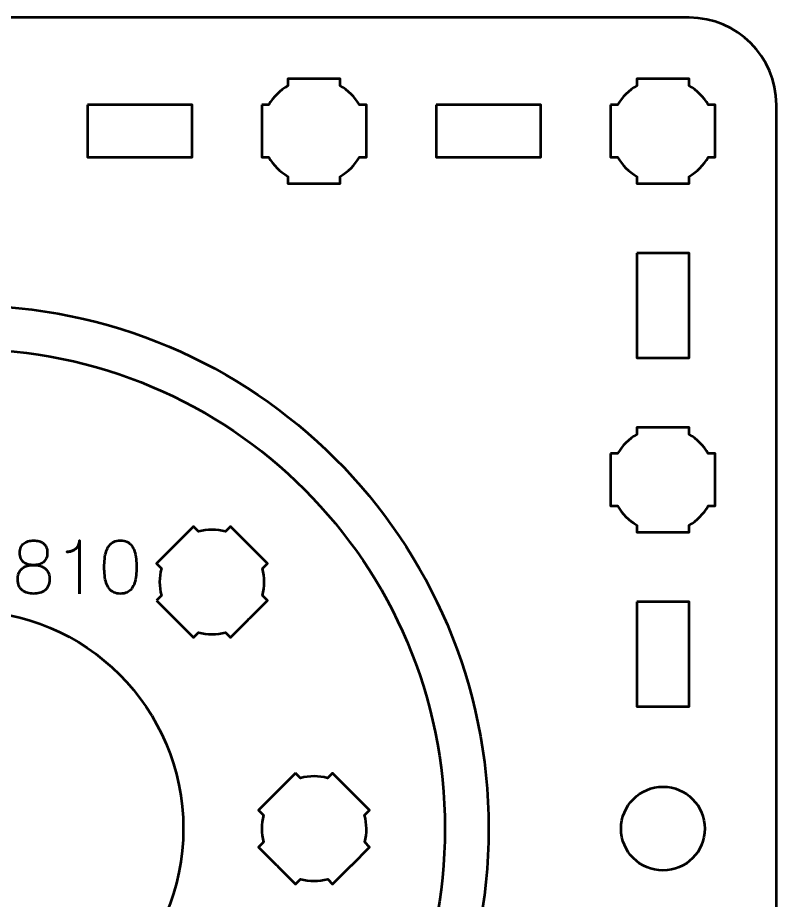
# Model space of a CAD drawing. Header units: centimetres. Extents: x -30.2 to 9.2, y -19.5 to -10.2.
# Drawn here: x -25.2 to -20.85, y -15.26 to -10.2 of the extents above; entities that cross this region are included whole.
import ezdxf

# ---------------------------------------------------------------- set-up
doc = ezdxf.new("R2010")
doc.units = ezdxf.units.CM
doc.header["$MEASUREMENT"] = 0
doc.layers.add('Layer 1', color=7, linetype='Continuous')

msp = doc.modelspace()

# ---------------------------------------------------------------- linework, layer by layer
at = {"layer": 'Layer 1', "lineweight": 53}
for centre, major_axis in [((-25.50001, -14.85001), (0, 3)), ((-25.5, -14.85), (0, 2.75)), ((-21.5, -14.84998), (0, 0.24))]:
    msp.add_ellipse(centre, major_axis=major_axis, ratio=1, dxfattribs=at)
at = {"layer": 'Layer 1', "color": 250, "lineweight": 53}
msp.add_ellipse((-25.49999, -14.85), major_axis=(0, 1.25), ratio=1, dxfattribs=at)
at = {"layer": 'Layer 1', "lineweight": 53}
for points, knots in [([(-29.64995, -10.19995), (-29.64995, -10.19995), (-21.35005, -10.19995), (-21.35005, -10.19995), (-21.35005, -10.19995), (-21.07305, -10.19995), (-20.84995, -10.42305), (-20.84995, -10.70005), (-20.84995, -10.70005), (-20.84995, -10.70005), (-20.84995, -18.99995), (-20.84995, -18.99995), (-20.84995, -18.99995), (-20.84995, -19.27695), (-21.07305, -19.50005), (-21.35005, -19.50005), (-21.35005, -19.50005), (-21.35005, -19.50005), (-29.64995, -19.50005), (-29.64995, -19.50005), (-29.64995, -19.50005), (-29.92695, -19.50005), (-30.15005, -19.27695), (-30.15005, -18.99995), (-30.15005, -18.99995), (-30.15005, -18.99995), (-30.15005, -10.70005), (-30.15005, -10.70005), (-30.15005, -10.70005), (-30.15005, -10.42305), (-29.92695, -10.19995), (-29.64995, -10.19995)], [0, 0, 0, 0, 0.125, 0.125, 0.125, 0.125, 0.25, 0.25, 0.25, 0.25, 0.375, 0.375, 0.375, 0.375, 0.5, 0.5, 0.5, 0.5, 0.625, 0.625, 0.625, 0.625, 0.75, 0.75, 0.75, 0.75, 0.875, 0.875, 0.875, 0.875, 1, 1, 1, 1]), ([(-23.80001, -10.69997), (-23.80001, -10.69997), (-23.75981, -10.69997), (-23.75981, -10.69997), (-23.75981, -10.69997), (-23.73348, -10.65445), (-23.69552, -10.61652), (-23.65001, -10.59019), (-23.65001, -10.59019), (-23.65001, -10.59019), (-23.65001, -10.54997), (-23.65001, -10.54997), (-23.65001, -10.54997), (-23.65001, -10.54997), (-23.35001, -10.54997), (-23.35001, -10.54997), (-23.35001, -10.54997), (-23.35001, -10.54997), (-23.35001, -10.59016), (-23.35001, -10.59016), (-23.35001, -10.59016), (-23.30448, -10.61649), (-23.26649, -10.65444), (-23.24013, -10.69997), (-23.24013, -10.69997), (-23.24013, -10.69997), (-23.20001, -10.69997), (-23.20001, -10.69997), (-23.20001, -10.69997), (-23.20001, -10.69997), (-23.20001, -10.84539), (-23.20001, -10.84539), (-23.20001, -10.84539), (-23.20001, -10.84539), (-23.19995, -10.85004), (-23.19995, -10.85004), (-23.19995, -10.85004), (-23.19995, -10.85004), (-23.20001, -10.85468), (-23.20001, -10.85468), (-23.20001, -10.85468), (-23.20001, -10.85468), (-23.20001, -10.99997), (-23.20001, -10.99997), (-23.20001, -10.99997), (-23.20001, -10.99997), (-23.24008, -10.99997), (-23.24008, -10.99997), (-23.24008, -10.99997), (-23.26643, -11.04554), (-23.30443, -11.08355), (-23.35001, -11.10991), (-23.35001, -11.10991), (-23.35001, -11.10991), (-23.35001, -11.14997), (-23.35001, -11.14997), (-23.35001, -11.14997), (-23.35001, -11.14997), (-23.49329, -11.14997), (-23.49329, -11.14997), (-23.49329, -11.14997), (-23.49329, -11.14997), (-23.49996, -11.15005), (-23.49996, -11.15005), (-23.49996, -11.15005), (-23.49996, -11.15005), (-23.50664, -11.14997), (-23.50664, -11.14997), (-23.50664, -11.14997), (-23.50664, -11.14997), (-23.65001, -11.14997), (-23.65001, -11.14997), (-23.65001, -11.14997), (-23.65001, -11.14997), (-23.65001, -11.10987), (-23.65001, -11.10987), (-23.65001, -11.10987), (-23.69555, -11.08351), (-23.73353, -11.04552), (-23.75986, -10.99997), (-23.75986, -10.99997), (-23.75986, -10.99997), (-23.80001, -10.99997), (-23.80001, -10.99997), (-23.80001, -10.99997), (-23.80001, -10.99997), (-23.80001, -10.69997), (-23.80001, -10.69997)], [0, 0, 0, 0, 0.0454545, 0.0454545, 0.0454545, 0.0454545, 0.0909091, 0.0909091, 0.0909091, 0.0909091, 0.1363636, 0.1363636, 0.1363636, 0.1363636, 0.1818182, 0.1818182, 0.1818182, 0.1818182, 0.2272727, 0.2272727, 0.2272727, 0.2272727, 0.2727273, 0.2727273, 0.2727273, 0.2727273, 0.3181818, 0.3181818, 0.3181818, 0.3181818, 0.3636364, 0.3636364, 0.3636364, 0.3636364, 0.4090909, 0.4090909, 0.4090909, 0.4090909, 0.4545455, 0.4545455, 0.4545455, 0.4545455, 0.5, 0.5, 0.5, 0.5, 0.5454545, 0.5454545, 0.5454545, 0.5454545, 0.5909091, 0.5909091, 0.5909091, 0.5909091, 0.6363636, 0.6363636, 0.6363636, 0.6363636, 0.6818182, 0.6818182, 0.6818182, 0.6818182, 0.7272727, 0.7272727, 0.7272727, 0.7272727, 0.7727273, 0.7727273, 0.7727273, 0.7727273, 0.8181818, 0.8181818, 0.8181818, 0.8181818, 0.8636364, 0.8636364, 0.8636364, 0.8636364, 0.9090909, 0.9090909, 0.9090909, 0.9090909, 0.9545455, 0.9545455, 0.9545455, 0.9545455, 1, 1, 1, 1]), ([(-21.80001, -10.69997), (-21.80001, -10.69997), (-21.75981, -10.69997), (-21.75981, -10.69997), (-21.75981, -10.69997), (-21.73348, -10.65445), (-21.69552, -10.61652), (-21.65001, -10.59019), (-21.65001, -10.59019), (-21.65001, -10.59019), (-21.65001, -10.54997), (-21.65001, -10.54997), (-21.65001, -10.54997), (-21.65001, -10.54997), (-21.35001, -10.54997), (-21.35001, -10.54997), (-21.35001, -10.54997), (-21.35001, -10.54997), (-21.35001, -10.59016), (-21.35001, -10.59016), (-21.35001, -10.59016), (-21.30448, -10.61649), (-21.26649, -10.65444), (-21.24013, -10.69997), (-21.24013, -10.69997), (-21.24013, -10.69997), (-21.20001, -10.69997), (-21.20001, -10.69997), (-21.20001, -10.69997), (-21.20001, -10.69997), (-21.20001, -10.84539), (-21.20001, -10.84539), (-21.20001, -10.84539), (-21.20001, -10.84539), (-21.19995, -10.85004), (-21.19995, -10.85004), (-21.19995, -10.85004), (-21.19995, -10.85004), (-21.20001, -10.85468), (-21.20001, -10.85468), (-21.20001, -10.85468), (-21.20001, -10.85468), (-21.20001, -10.99997), (-21.20001, -10.99997), (-21.20001, -10.99997), (-21.20001, -10.99997), (-21.24008, -10.99997), (-21.24008, -10.99997), (-21.24008, -10.99997), (-21.26643, -11.04554), (-21.30443, -11.08355), (-21.35001, -11.10991), (-21.35001, -11.10991), (-21.35001, -11.10991), (-21.35001, -11.14997), (-21.35001, -11.14997), (-21.35001, -11.14997), (-21.35001, -11.14997), (-21.49329, -11.14997), (-21.49329, -11.14997), (-21.49329, -11.14997), (-21.49329, -11.14997), (-21.49996, -11.15005), (-21.49996, -11.15005), (-21.49996, -11.15005), (-21.49996, -11.15005), (-21.50664, -11.14997), (-21.50664, -11.14997), (-21.50664, -11.14997), (-21.50664, -11.14997), (-21.65001, -11.14997), (-21.65001, -11.14997), (-21.65001, -11.14997), (-21.65001, -11.14997), (-21.65001, -11.10987), (-21.65001, -11.10987), (-21.65001, -11.10987), (-21.69555, -11.08351), (-21.73353, -11.04552), (-21.75986, -10.99997), (-21.75986, -10.99997), (-21.75986, -10.99997), (-21.80001, -10.99997), (-21.80001, -10.99997), (-21.80001, -10.99997), (-21.80001, -10.99997), (-21.80001, -10.69997), (-21.80001, -10.69997)], [0, 0, 0, 0, 0.0454545, 0.0454545, 0.0454545, 0.0454545, 0.0909091, 0.0909091, 0.0909091, 0.0909091, 0.1363636, 0.1363636, 0.1363636, 0.1363636, 0.1818182, 0.1818182, 0.1818182, 0.1818182, 0.2272727, 0.2272727, 0.2272727, 0.2272727, 0.2727273, 0.2727273, 0.2727273, 0.2727273, 0.3181818, 0.3181818, 0.3181818, 0.3181818, 0.3636364, 0.3636364, 0.3636364, 0.3636364, 0.4090909, 0.4090909, 0.4090909, 0.4090909, 0.4545455, 0.4545455, 0.4545455, 0.4545455, 0.5, 0.5, 0.5, 0.5, 0.5454545, 0.5454545, 0.5454545, 0.5454545, 0.5909091, 0.5909091, 0.5909091, 0.5909091, 0.6363636, 0.6363636, 0.6363636, 0.6363636, 0.6818182, 0.6818182, 0.6818182, 0.6818182, 0.7272727, 0.7272727, 0.7272727, 0.7272727, 0.7727273, 0.7727273, 0.7727273, 0.7727273, 0.8181818, 0.8181818, 0.8181818, 0.8181818, 0.8636364, 0.8636364, 0.8636364, 0.8636364, 0.9090909, 0.9090909, 0.9090909, 0.9090909, 0.9545455, 0.9545455, 0.9545455, 0.9545455, 1, 1, 1, 1]), ([(-24.79997, -10.70005), (-24.79997, -10.70005), (-24.19997, -10.70005), (-24.19997, -10.70005), (-24.19997, -10.70005), (-24.19997, -10.70005), (-24.19997, -11.00005), (-24.19997, -11.00005), (-24.19997, -11.00005), (-24.19997, -11.00005), (-24.79997, -11.00005), (-24.79997, -11.00005), (-24.79997, -11.00005), (-24.79997, -11.00005), (-24.79997, -10.70005), (-24.79997, -10.70005)], [0, 0, 0, 0, 0.25, 0.25, 0.25, 0.25, 0.5, 0.5, 0.5, 0.5, 0.75, 0.75, 0.75, 0.75, 1, 1, 1, 1]), ([(-22.8, -10.70005), (-22.8, -10.70005), (-22.2, -10.70005), (-22.2, -10.70005), (-22.2, -10.70005), (-22.2, -10.70005), (-22.2, -11.00005), (-22.2, -11.00005), (-22.2, -11.00005), (-22.2, -11.00005), (-22.8, -11.00005), (-22.8, -11.00005), (-22.8, -11.00005), (-22.8, -11.00005), (-22.8, -10.70005), (-22.8, -10.70005)], [0, 0, 0, 0, 0.25, 0.25, 0.25, 0.25, 0.5, 0.5, 0.5, 0.5, 0.75, 0.75, 0.75, 0.75, 1, 1, 1, 1]), ([(-21.65005, -11.55), (-21.65005, -11.55), (-21.35005, -11.55), (-21.35005, -11.55), (-21.35005, -11.55), (-21.35005, -11.55), (-21.35005, -12.15), (-21.35005, -12.15), (-21.35005, -12.15), (-21.35005, -12.15), (-21.65005, -12.15), (-21.65005, -12.15), (-21.65005, -12.15), (-21.65005, -12.15), (-21.65005, -11.55), (-21.65005, -11.55)], [0, 0, 0, 0, 0.25, 0.25, 0.25, 0.25, 0.5, 0.5, 0.5, 0.5, 0.75, 0.75, 0.75, 0.75, 1, 1, 1, 1]), ([(-21.80001, -12.69997), (-21.80001, -12.69997), (-21.75981, -12.69997), (-21.75981, -12.69997), (-21.75981, -12.69997), (-21.73348, -12.65445), (-21.69552, -12.61652), (-21.65001, -12.59019), (-21.65001, -12.59019), (-21.65001, -12.59019), (-21.65001, -12.54997), (-21.65001, -12.54997), (-21.65001, -12.54997), (-21.65001, -12.54997), (-21.35001, -12.54997), (-21.35001, -12.54997), (-21.35001, -12.54997), (-21.35001, -12.54997), (-21.35001, -12.59016), (-21.35001, -12.59016), (-21.35001, -12.59016), (-21.30448, -12.61649), (-21.26649, -12.65444), (-21.24013, -12.69997), (-21.24013, -12.69997), (-21.24013, -12.69997), (-21.20001, -12.69997), (-21.20001, -12.69997), (-21.20001, -12.69997), (-21.20001, -12.69997), (-21.20001, -12.84539), (-21.20001, -12.84539), (-21.20001, -12.84539), (-21.20001, -12.84539), (-21.19995, -12.85004), (-21.19995, -12.85004), (-21.19995, -12.85004), (-21.19995, -12.85004), (-21.20001, -12.85468), (-21.20001, -12.85468), (-21.20001, -12.85468), (-21.20001, -12.85468), (-21.20001, -12.99997), (-21.20001, -12.99997), (-21.20001, -12.99997), (-21.20001, -12.99997), (-21.24008, -12.99997), (-21.24008, -12.99997), (-21.24008, -12.99997), (-21.26643, -13.04554), (-21.30443, -13.08355), (-21.35001, -13.10991), (-21.35001, -13.10991), (-21.35001, -13.10991), (-21.35001, -13.14997), (-21.35001, -13.14997), (-21.35001, -13.14997), (-21.35001, -13.14997), (-21.49329, -13.14997), (-21.49329, -13.14997), (-21.49329, -13.14997), (-21.49329, -13.14997), (-21.49996, -13.15005), (-21.49996, -13.15005), (-21.49996, -13.15005), (-21.49996, -13.15005), (-21.50664, -13.14997), (-21.50664, -13.14997), (-21.50664, -13.14997), (-21.50664, -13.14997), (-21.65001, -13.14997), (-21.65001, -13.14997), (-21.65001, -13.14997), (-21.65001, -13.14997), (-21.65001, -13.10987), (-21.65001, -13.10987), (-21.65001, -13.10987), (-21.69555, -13.08351), (-21.73353, -13.04552), (-21.75986, -12.99997), (-21.75986, -12.99997), (-21.75986, -12.99997), (-21.80001, -12.99997), (-21.80001, -12.99997), (-21.80001, -12.99997), (-21.80001, -12.99997), (-21.80001, -12.69997), (-21.80001, -12.69997)], [0, 0, 0, 0, 0.0454545, 0.0454545, 0.0454545, 0.0454545, 0.0909091, 0.0909091, 0.0909091, 0.0909091, 0.1363636, 0.1363636, 0.1363636, 0.1363636, 0.1818182, 0.1818182, 0.1818182, 0.1818182, 0.2272727, 0.2272727, 0.2272727, 0.2272727, 0.2727273, 0.2727273, 0.2727273, 0.2727273, 0.3181818, 0.3181818, 0.3181818, 0.3181818, 0.3636364, 0.3636364, 0.3636364, 0.3636364, 0.4090909, 0.4090909, 0.4090909, 0.4090909, 0.4545455, 0.4545455, 0.4545455, 0.4545455, 0.5, 0.5, 0.5, 0.5, 0.5454545, 0.5454545, 0.5454545, 0.5454545, 0.5909091, 0.5909091, 0.5909091, 0.5909091, 0.6363636, 0.6363636, 0.6363636, 0.6363636, 0.6818182, 0.6818182, 0.6818182, 0.6818182, 0.7272727, 0.7272727, 0.7272727, 0.7272727, 0.7727273, 0.7727273, 0.7727273, 0.7727273, 0.8181818, 0.8181818, 0.8181818, 0.8181818, 0.8636364, 0.8636364, 0.8636364, 0.8636364, 0.9090909, 0.9090909, 0.9090909, 0.9090909, 0.9545455, 0.9545455, 0.9545455, 0.9545455, 1, 1, 1, 1]), ([(-24.404, -13.54184), (-24.404, -13.54184), (-24.37557, -13.51342), (-24.37557, -13.51342), (-24.37557, -13.51342), (-24.38914, -13.46261), (-24.38912, -13.40895), (-24.37556, -13.35815), (-24.37556, -13.35815), (-24.37556, -13.35815), (-24.404, -13.32971), (-24.404, -13.32971), (-24.404, -13.32971), (-24.404, -13.32971), (-24.19186, -13.11758), (-24.19186, -13.11758), (-24.19186, -13.11758), (-24.19186, -13.11758), (-24.16345, -13.146), (-24.16345, -13.146), (-24.16345, -13.146), (-24.11263, -13.13242), (-24.05894, -13.13239), (-24.0081, -13.14595), (-24.0081, -13.14595), (-24.0081, -13.14595), (-23.97973, -13.11758), (-23.97973, -13.11758), (-23.97973, -13.11758), (-23.97973, -13.11758), (-23.87691, -13.22041), (-23.87691, -13.22041), (-23.87691, -13.22041), (-23.87691, -13.22041), (-23.87357, -13.22365), (-23.87357, -13.22365), (-23.87357, -13.22365), (-23.87357, -13.22365), (-23.87034, -13.22697), (-23.87034, -13.22697), (-23.87034, -13.22697), (-23.87034, -13.22697), (-23.7676, -13.32971), (-23.7676, -13.32971), (-23.7676, -13.32971), (-23.7676, -13.32971), (-23.79593, -13.35804), (-23.79593, -13.35804), (-23.79593, -13.35804), (-23.78234, -13.4089), (-23.78234, -13.46265), (-23.79593, -13.51352), (-23.79593, -13.51352), (-23.79593, -13.51352), (-23.7676, -13.54184), (-23.7676, -13.54184), (-23.7676, -13.54184), (-23.7676, -13.54184), (-23.86892, -13.64316), (-23.86892, -13.64316), (-23.86892, -13.64316), (-23.86892, -13.64316), (-23.87357, -13.64793), (-23.87357, -13.64793), (-23.87357, -13.64793), (-23.87357, -13.64793), (-23.87835, -13.6526), (-23.87835, -13.6526), (-23.87835, -13.6526), (-23.87835, -13.6526), (-23.97973, -13.75397), (-23.97973, -13.75397), (-23.97973, -13.75397), (-23.97973, -13.75397), (-24.00809, -13.72562), (-24.00809, -13.72562), (-24.00809, -13.72562), (-24.05893, -13.73918), (-24.11265, -13.73917), (-24.16347, -13.72558), (-24.16347, -13.72558), (-24.16347, -13.72558), (-24.19186, -13.75397), (-24.19186, -13.75397), (-24.19186, -13.75397), (-24.19186, -13.75397), (-24.404, -13.54184), (-24.404, -13.54184)], [0, 0, 0, 0, 0.0454545, 0.0454545, 0.0454545, 0.0454545, 0.0909091, 0.0909091, 0.0909091, 0.0909091, 0.1363636, 0.1363636, 0.1363636, 0.1363636, 0.1818182, 0.1818182, 0.1818182, 0.1818182, 0.2272727, 0.2272727, 0.2272727, 0.2272727, 0.2727273, 0.2727273, 0.2727273, 0.2727273, 0.3181818, 0.3181818, 0.3181818, 0.3181818, 0.3636364, 0.3636364, 0.3636364, 0.3636364, 0.4090909, 0.4090909, 0.4090909, 0.4090909, 0.4545455, 0.4545455, 0.4545455, 0.4545455, 0.5, 0.5, 0.5, 0.5, 0.5454545, 0.5454545, 0.5454545, 0.5454545, 0.5909091, 0.5909091, 0.5909091, 0.5909091, 0.6363636, 0.6363636, 0.6363636, 0.6363636, 0.6818182, 0.6818182, 0.6818182, 0.6818182, 0.7272727, 0.7272727, 0.7272727, 0.7272727, 0.7727273, 0.7727273, 0.7727273, 0.7727273, 0.8181818, 0.8181818, 0.8181818, 0.8181818, 0.8636364, 0.8636364, 0.8636364, 0.8636364, 0.9090909, 0.9090909, 0.9090909, 0.9090909, 0.9545455, 0.9545455, 0.9545455, 0.9545455, 1, 1, 1, 1]), ([(-21.65005, -13.54996), (-21.65005, -13.54996), (-21.35005, -13.54996), (-21.35005, -13.54996), (-21.35005, -13.54996), (-21.35005, -13.54996), (-21.35005, -14.14997), (-21.35005, -14.14997), (-21.35005, -14.14997), (-21.35005, -14.14997), (-21.65005, -14.14997), (-21.65005, -14.14997), (-21.65005, -14.14997), (-21.65005, -14.14997), (-21.65005, -13.54996), (-21.65005, -13.54996)], [0, 0, 0, 0, 0.25, 0.25, 0.25, 0.25, 0.5, 0.5, 0.5, 0.5, 0.75, 0.75, 0.75, 0.75, 1, 1, 1, 1]), ([(-23.60606, -14.5318), (-23.60606, -14.5318), (-23.57763, -14.56022), (-23.57763, -14.56022), (-23.57763, -14.56022), (-23.52683, -14.54665), (-23.47317, -14.54667), (-23.42237, -14.56024), (-23.42237, -14.56024), (-23.42237, -14.56024), (-23.39393, -14.5318), (-23.39393, -14.5318), (-23.39393, -14.5318), (-23.39393, -14.5318), (-23.1818, -14.74393), (-23.1818, -14.74393), (-23.1818, -14.74393), (-23.1818, -14.74393), (-23.21021, -14.77235), (-23.21021, -14.77235), (-23.21021, -14.77235), (-23.19664, -14.82316), (-23.19661, -14.87686), (-23.21016, -14.92769), (-23.21016, -14.92769), (-23.21016, -14.92769), (-23.1818, -14.95606), (-23.1818, -14.95606), (-23.1818, -14.95606), (-23.1818, -14.95606), (-23.28462, -15.05889), (-23.28462, -15.05889), (-23.28462, -15.05889), (-23.28462, -15.05889), (-23.28787, -15.06222), (-23.28787, -15.06222), (-23.28787, -15.06222), (-23.28787, -15.06222), (-23.29119, -15.06546), (-23.29119, -15.06546), (-23.29119, -15.06546), (-23.29119, -15.06546), (-23.39393, -15.16819), (-23.39393, -15.16819), (-23.39393, -15.16819), (-23.39393, -15.16819), (-23.42226, -15.13986), (-23.42226, -15.13986), (-23.42226, -15.13986), (-23.47312, -15.15345), (-23.52686, -15.15346), (-23.57773, -15.13987), (-23.57773, -15.13987), (-23.57773, -15.13987), (-23.60606, -15.16819), (-23.60606, -15.16819), (-23.60606, -15.16819), (-23.60606, -15.16819), (-23.70737, -15.06688), (-23.70737, -15.06688), (-23.70737, -15.06688), (-23.70737, -15.06688), (-23.71215, -15.06222), (-23.71215, -15.06222), (-23.71215, -15.06222), (-23.71215, -15.06222), (-23.71681, -15.05744), (-23.71681, -15.05744), (-23.71681, -15.05744), (-23.71681, -15.05744), (-23.81819, -14.95606), (-23.81819, -14.95606), (-23.81819, -14.95606), (-23.81819, -14.95606), (-23.78984, -14.92771), (-23.78984, -14.92771), (-23.78984, -14.92771), (-23.8034, -14.87686), (-23.80339, -14.82315), (-23.7898, -14.77232), (-23.7898, -14.77232), (-23.7898, -14.77232), (-23.81819, -14.74393), (-23.81819, -14.74393), (-23.81819, -14.74393), (-23.81819, -14.74393), (-23.60606, -14.5318), (-23.60606, -14.5318)], [0, 0, 0, 0, 0.0454545, 0.0454545, 0.0454545, 0.0454545, 0.0909091, 0.0909091, 0.0909091, 0.0909091, 0.1363636, 0.1363636, 0.1363636, 0.1363636, 0.1818182, 0.1818182, 0.1818182, 0.1818182, 0.2272727, 0.2272727, 0.2272727, 0.2272727, 0.2727273, 0.2727273, 0.2727273, 0.2727273, 0.3181818, 0.3181818, 0.3181818, 0.3181818, 0.3636364, 0.3636364, 0.3636364, 0.3636364, 0.4090909, 0.4090909, 0.4090909, 0.4090909, 0.4545455, 0.4545455, 0.4545455, 0.4545455, 0.5, 0.5, 0.5, 0.5, 0.5454545, 0.5454545, 0.5454545, 0.5454545, 0.5909091, 0.5909091, 0.5909091, 0.5909091, 0.6363636, 0.6363636, 0.6363636, 0.6363636, 0.6818182, 0.6818182, 0.6818182, 0.6818182, 0.7272727, 0.7272727, 0.7272727, 0.7272727, 0.7727273, 0.7727273, 0.7727273, 0.7727273, 0.8181818, 0.8181818, 0.8181818, 0.8181818, 0.8636364, 0.8636364, 0.8636364, 0.8636364, 0.9090909, 0.9090909, 0.9090909, 0.9090909, 0.9545455, 0.9545455, 0.9545455, 0.9545455, 1, 1, 1, 1])]:
    msp.add_open_spline(points, degree=3, knots=knots, dxfattribs=at)
at = {"layer": 'Layer 1', "color": 5, "lineweight": 53}
for points, knots in [([(-25.10844, -13.33917), (-25.09758, -13.33917), (-25.08742, -13.3379), (-25.07789, -13.33536), (-25.07789, -13.33536), (-25.06844, -13.33275), (-25.06011, -13.32866), (-25.05285, -13.32308), (-25.05285, -13.32308), (-25.04565, -13.31751), (-25.04001, -13.31024), (-25.03591, -13.30128), (-25.03591, -13.30128), (-25.03182, -13.29239), (-25.02978, -13.2816), (-25.02971, -13.2689), (-25.02971, -13.2689), (-25.02978, -13.2562), (-25.03175, -13.24533), (-25.03563, -13.2363), (-25.03563, -13.2363), (-25.03951, -13.22727), (-25.04502, -13.21986), (-25.05207, -13.21415), (-25.05207, -13.21415), (-25.05913, -13.2085), (-25.06745, -13.20434), (-25.07705, -13.20173), (-25.07705, -13.20173), (-25.08657, -13.19912), (-25.09709, -13.19799), (-25.10844, -13.1982), (-25.10844, -13.1982), (-25.1198, -13.19834), (-25.13032, -13.19983), (-25.13984, -13.20244), (-25.13984, -13.20244), (-25.14944, -13.20512), (-25.15776, -13.20921), (-25.16482, -13.21478), (-25.16482, -13.21478), (-25.17187, -13.22036), (-25.17738, -13.22762), (-25.18126, -13.23651), (-25.18126, -13.23651), (-25.18514, -13.24547), (-25.18711, -13.2562), (-25.18718, -13.2689), (-25.18718, -13.2689), (-25.18711, -13.2816), (-25.18507, -13.29239), (-25.18097, -13.30128), (-25.18097, -13.30128), (-25.17688, -13.31024), (-25.17124, -13.31751), (-25.16397, -13.32308), (-25.16397, -13.32308), (-25.15677, -13.32866), (-25.14845, -13.33275), (-25.13899, -13.33536), (-25.13899, -13.33536), (-25.12947, -13.3379), (-25.11931, -13.33917), (-25.10844, -13.33917)], [0, 0, 0, 0, 0.0625, 0.0625, 0.0625, 0.0625, 0.125, 0.125, 0.125, 0.125, 0.1875, 0.1875, 0.1875, 0.1875, 0.25, 0.25, 0.25, 0.25, 0.3125, 0.3125, 0.3125, 0.3125, 0.375, 0.375, 0.375, 0.375, 0.4375, 0.4375, 0.4375, 0.4375, 0.5, 0.5, 0.5, 0.5, 0.5625, 0.5625, 0.5625, 0.5625, 0.625, 0.625, 0.625, 0.625, 0.6875, 0.6875, 0.6875, 0.6875, 0.75, 0.75, 0.75, 0.75, 0.8125, 0.8125, 0.8125, 0.8125, 0.875, 0.875, 0.875, 0.875, 0.9375, 0.9375, 0.9375, 0.9375, 1, 1, 1, 1]), ([(-25.10844, -13.33917), (-25.09758, -13.33917), (-25.08742, -13.3379), (-25.07789, -13.33536), (-25.07789, -13.33536), (-25.06844, -13.33275), (-25.06011, -13.32866), (-25.05285, -13.32308), (-25.05285, -13.32308), (-25.04565, -13.31751), (-25.04001, -13.31024), (-25.03591, -13.30128), (-25.03591, -13.30128), (-25.03182, -13.29239), (-25.02978, -13.2816), (-25.02971, -13.2689), (-25.02971, -13.2689), (-25.02978, -13.2562), (-25.03175, -13.24533), (-25.03563, -13.2363), (-25.03563, -13.2363), (-25.03951, -13.22727), (-25.04502, -13.21986), (-25.05207, -13.21415), (-25.05207, -13.21415), (-25.05913, -13.2085), (-25.06745, -13.20434), (-25.07705, -13.20173), (-25.07705, -13.20173), (-25.08657, -13.19912), (-25.09709, -13.19799), (-25.10844, -13.1982), (-25.10844, -13.1982), (-25.1198, -13.19834), (-25.13032, -13.19983), (-25.13984, -13.20244), (-25.13984, -13.20244), (-25.14944, -13.20512), (-25.15776, -13.20921), (-25.16482, -13.21478), (-25.16482, -13.21478), (-25.17187, -13.22036), (-25.17738, -13.22762), (-25.18126, -13.23651), (-25.18126, -13.23651), (-25.18514, -13.24547), (-25.18711, -13.2562), (-25.18718, -13.2689), (-25.18718, -13.2689), (-25.18711, -13.2816), (-25.18507, -13.29239), (-25.18097, -13.30128), (-25.18097, -13.30128), (-25.17688, -13.31024), (-25.17124, -13.31751), (-25.16397, -13.32308), (-25.16397, -13.32308), (-25.15677, -13.32866), (-25.14845, -13.33275), (-25.13899, -13.33536), (-25.13899, -13.33536), (-25.12947, -13.3379), (-25.11931, -13.33917), (-25.10844, -13.33917)], [0, 0, 0, 0, 0.0625, 0.0625, 0.0625, 0.0625, 0.125, 0.125, 0.125, 0.125, 0.1875, 0.1875, 0.1875, 0.1875, 0.25, 0.25, 0.25, 0.25, 0.3125, 0.3125, 0.3125, 0.3125, 0.375, 0.375, 0.375, 0.375, 0.4375, 0.4375, 0.4375, 0.4375, 0.5, 0.5, 0.5, 0.5, 0.5625, 0.5625, 0.5625, 0.5625, 0.625, 0.625, 0.625, 0.625, 0.6875, 0.6875, 0.6875, 0.6875, 0.75, 0.75, 0.75, 0.75, 0.8125, 0.8125, 0.8125, 0.8125, 0.875, 0.875, 0.875, 0.875, 0.9375, 0.9375, 0.9375, 0.9375, 1, 1, 1, 1]), ([(-24.84513, -13.503), (-24.84513, -13.503), (-24.84513, -13.19778), (-24.84513, -13.19778), (-24.84513, -13.19778), (-24.8452, -13.20815), (-24.84704, -13.21704), (-24.85057, -13.22445), (-24.85057, -13.22445), (-24.85402, -13.23193), (-24.85861, -13.23807), (-24.86425, -13.243), (-24.86425, -13.243), (-24.8699, -13.24794), (-24.87597, -13.25189), (-24.88246, -13.25486), (-24.88246, -13.25486), (-24.88895, -13.25775), (-24.89523, -13.25994), (-24.9013, -13.26128), (-24.9013, -13.26128), (-24.90743, -13.26269), (-24.91266, -13.26354), (-24.9171, -13.26382), (-24.9171, -13.26382), (-24.91266, -13.26354), (-24.90743, -13.26269), (-24.9013, -13.26128), (-24.9013, -13.26128), (-24.89523, -13.25994), (-24.88895, -13.25775), (-24.88246, -13.25486), (-24.88246, -13.25486), (-24.87597, -13.25189), (-24.8699, -13.24794), (-24.86425, -13.243), (-24.86425, -13.243), (-24.85861, -13.23807), (-24.85402, -13.23193), (-24.85057, -13.22445), (-24.85057, -13.22445), (-24.84704, -13.21704), (-24.8452, -13.20815), (-24.84513, -13.19778), (-24.84513, -13.19778), (-24.84513, -13.19778), (-24.84513, -13.503), (-24.84513, -13.503)], [0, 0, 0, 0, 0.0833333, 0.0833333, 0.0833333, 0.0833333, 0.1666667, 0.1666667, 0.1666667, 0.1666667, 0.25, 0.25, 0.25, 0.25, 0.3333333, 0.3333333, 0.3333333, 0.3333333, 0.4166667, 0.4166667, 0.4166667, 0.4166667, 0.5, 0.5, 0.5, 0.5, 0.5833333, 0.5833333, 0.5833333, 0.5833333, 0.6666667, 0.6666667, 0.6666667, 0.6666667, 0.75, 0.75, 0.75, 0.75, 0.8333333, 0.8333333, 0.8333333, 0.8333333, 0.9166667, 0.9166667, 0.9166667, 0.9166667, 1, 1, 1, 1]), ([(-24.61061, -13.503), (-24.5958, -13.50293), (-24.58303, -13.50032), (-24.57237, -13.49524), (-24.57237, -13.49524), (-24.56179, -13.49016), (-24.55297, -13.48289), (-24.54592, -13.47365), (-24.54592, -13.47365), (-24.53893, -13.46434), (-24.53343, -13.45333), (-24.52934, -13.44063), (-24.52934, -13.44063), (-24.52531, -13.42793), (-24.52242, -13.41403), (-24.5208, -13.39879), (-24.5208, -13.39879), (-24.5191, -13.38355), (-24.51826, -13.36753), (-24.51833, -13.3506), (-24.51833, -13.3506), (-24.51826, -13.33374), (-24.5191, -13.31772), (-24.5208, -13.30255), (-24.5208, -13.30255), (-24.52242, -13.28738), (-24.52531, -13.27341), (-24.52934, -13.26071), (-24.52934, -13.26071), (-24.53343, -13.24808), (-24.53893, -13.23708), (-24.54592, -13.22769), (-24.54592, -13.22769), (-24.55297, -13.21838), (-24.56179, -13.21111), (-24.57237, -13.20603), (-24.57237, -13.20603), (-24.58303, -13.20088), (-24.5958, -13.19827), (-24.61061, -13.1982), (-24.61061, -13.1982), (-24.62543, -13.19827), (-24.6382, -13.20088), (-24.64886, -13.20603), (-24.64886, -13.20603), (-24.65944, -13.21111), (-24.66826, -13.21838), (-24.67531, -13.22769), (-24.67531, -13.22769), (-24.6823, -13.23708), (-24.6878, -13.24808), (-24.69189, -13.26071), (-24.69189, -13.26071), (-24.69592, -13.27341), (-24.69881, -13.28738), (-24.70043, -13.30255), (-24.70043, -13.30255), (-24.70212, -13.31772), (-24.70297, -13.33374), (-24.7029, -13.3506), (-24.7029, -13.3506), (-24.70297, -13.36753), (-24.70212, -13.38355), (-24.70043, -13.39879), (-24.70043, -13.39879), (-24.69881, -13.41403), (-24.69592, -13.42793), (-24.69189, -13.44063), (-24.69189, -13.44063), (-24.6878, -13.45333), (-24.6823, -13.46434), (-24.67531, -13.47365), (-24.67531, -13.47365), (-24.66826, -13.48289), (-24.65944, -13.49016), (-24.64886, -13.49524), (-24.64886, -13.49524), (-24.6382, -13.50032), (-24.62543, -13.50293), (-24.61061, -13.503)], [0, 0, 0, 0, 0.05, 0.05, 0.05, 0.05, 0.1, 0.1, 0.1, 0.1, 0.15, 0.15, 0.15, 0.15, 0.2, 0.2, 0.2, 0.2, 0.25, 0.25, 0.25, 0.25, 0.3, 0.3, 0.3, 0.3, 0.35, 0.35, 0.35, 0.35, 0.4, 0.4, 0.4, 0.4, 0.45, 0.45, 0.45, 0.45, 0.5, 0.5, 0.5, 0.5, 0.55, 0.55, 0.55, 0.55, 0.6, 0.6, 0.6, 0.6, 0.65, 0.65, 0.65, 0.65, 0.7, 0.7, 0.7, 0.7, 0.75, 0.75, 0.75, 0.75, 0.8, 0.8, 0.8, 0.8, 0.85, 0.85, 0.85, 0.85, 0.9, 0.9, 0.9, 0.9, 0.95, 0.95, 0.95, 0.95, 1, 1, 1, 1]), ([(-24.61061, -13.503), (-24.5958, -13.50293), (-24.58303, -13.50032), (-24.57237, -13.49524), (-24.57237, -13.49524), (-24.56179, -13.49016), (-24.55297, -13.48289), (-24.54592, -13.47365), (-24.54592, -13.47365), (-24.53893, -13.46434), (-24.53343, -13.45333), (-24.52934, -13.44063), (-24.52934, -13.44063), (-24.52531, -13.42793), (-24.52242, -13.41403), (-24.5208, -13.39879), (-24.5208, -13.39879), (-24.5191, -13.38355), (-24.51826, -13.36753), (-24.51833, -13.3506), (-24.51833, -13.3506), (-24.51826, -13.33374), (-24.5191, -13.31772), (-24.5208, -13.30255), (-24.5208, -13.30255), (-24.52242, -13.28738), (-24.52531, -13.27341), (-24.52934, -13.26071), (-24.52934, -13.26071), (-24.53343, -13.24808), (-24.53893, -13.23708), (-24.54592, -13.22769), (-24.54592, -13.22769), (-24.55297, -13.21838), (-24.56179, -13.21111), (-24.57237, -13.20603), (-24.57237, -13.20603), (-24.58303, -13.20088), (-24.5958, -13.19827), (-24.61061, -13.1982), (-24.61061, -13.1982), (-24.62543, -13.19827), (-24.6382, -13.20088), (-24.64886, -13.20603), (-24.64886, -13.20603), (-24.65944, -13.21111), (-24.66826, -13.21838), (-24.67531, -13.22769), (-24.67531, -13.22769), (-24.6823, -13.23708), (-24.6878, -13.24808), (-24.69189, -13.26071), (-24.69189, -13.26071), (-24.69592, -13.27341), (-24.69881, -13.28738), (-24.70043, -13.30255), (-24.70043, -13.30255), (-24.70212, -13.31772), (-24.70297, -13.33374), (-24.7029, -13.3506), (-24.7029, -13.3506), (-24.70297, -13.36753), (-24.70212, -13.38355), (-24.70043, -13.39879), (-24.70043, -13.39879), (-24.69881, -13.41403), (-24.69592, -13.42793), (-24.69189, -13.44063), (-24.69189, -13.44063), (-24.6878, -13.45333), (-24.6823, -13.46434), (-24.67531, -13.47365), (-24.67531, -13.47365), (-24.66826, -13.48289), (-24.65944, -13.49016), (-24.64886, -13.49524), (-24.64886, -13.49524), (-24.6382, -13.50032), (-24.62543, -13.50293), (-24.61061, -13.503)], [0, 0, 0, 0, 0.05, 0.05, 0.05, 0.05, 0.1, 0.1, 0.1, 0.1, 0.15, 0.15, 0.15, 0.15, 0.2, 0.2, 0.2, 0.2, 0.25, 0.25, 0.25, 0.25, 0.3, 0.3, 0.3, 0.3, 0.35, 0.35, 0.35, 0.35, 0.4, 0.4, 0.4, 0.4, 0.45, 0.45, 0.45, 0.45, 0.5, 0.5, 0.5, 0.5, 0.55, 0.55, 0.55, 0.55, 0.6, 0.6, 0.6, 0.6, 0.65, 0.65, 0.65, 0.65, 0.7, 0.7, 0.7, 0.7, 0.75, 0.75, 0.75, 0.75, 0.8, 0.8, 0.8, 0.8, 0.85, 0.85, 0.85, 0.85, 0.9, 0.9, 0.9, 0.9, 0.95, 0.95, 0.95, 0.95, 1, 1, 1, 1]), ([(-25.10844, -13.503), (-25.09574, -13.503), (-25.08389, -13.50152), (-25.07288, -13.49841), (-25.07288, -13.49841), (-25.06188, -13.49531), (-25.05221, -13.49044), (-25.04382, -13.48381), (-25.04382, -13.48381), (-25.03549, -13.47725), (-25.02893, -13.46878), (-25.0242, -13.45834), (-25.0242, -13.45834), (-25.01947, -13.44797), (-25.01708, -13.43548), (-25.01701, -13.42087), (-25.01701, -13.42087), (-25.01715, -13.40147), (-25.02096, -13.38574), (-25.02851, -13.37374), (-25.02851, -13.37374), (-25.03605, -13.36168), (-25.04664, -13.35293), (-25.06026, -13.34736), (-25.06026, -13.34736), (-25.07394, -13.34185), (-25.08996, -13.3391), (-25.10844, -13.33917), (-25.10844, -13.33917), (-25.12686, -13.3391), (-25.14295, -13.34185), (-25.15649, -13.34736), (-25.15649, -13.34736), (-25.17011, -13.35293), (-25.18062, -13.36168), (-25.1881, -13.37374), (-25.1881, -13.37374), (-25.19558, -13.38574), (-25.19939, -13.40147), (-25.19946, -13.42087), (-25.19946, -13.42087), (-25.19939, -13.43548), (-25.19699, -13.44797), (-25.19226, -13.45834), (-25.19226, -13.45834), (-25.18754, -13.46878), (-25.18105, -13.47725), (-25.17265, -13.48381), (-25.17265, -13.48381), (-25.16432, -13.49044), (-25.15473, -13.49531), (-25.14372, -13.49841), (-25.14372, -13.49841), (-25.13279, -13.50152), (-25.121, -13.503), (-25.10844, -13.503)], [0, 0, 0, 0, 0.0714286, 0.0714286, 0.0714286, 0.0714286, 0.1428571, 0.1428571, 0.1428571, 0.1428571, 0.2142857, 0.2142857, 0.2142857, 0.2142857, 0.2857143, 0.2857143, 0.2857143, 0.2857143, 0.3571429, 0.3571429, 0.3571429, 0.3571429, 0.4285714, 0.4285714, 0.4285714, 0.4285714, 0.5, 0.5, 0.5, 0.5, 0.5714286, 0.5714286, 0.5714286, 0.5714286, 0.6428571, 0.6428571, 0.6428571, 0.6428571, 0.7142857, 0.7142857, 0.7142857, 0.7142857, 0.7857143, 0.7857143, 0.7857143, 0.7857143, 0.8571429, 0.8571429, 0.8571429, 0.8571429, 0.9285714, 0.9285714, 0.9285714, 0.9285714, 1, 1, 1, 1]), ([(-25.10844, -13.503), (-25.09574, -13.503), (-25.08389, -13.50152), (-25.07288, -13.49841), (-25.07288, -13.49841), (-25.06188, -13.49531), (-25.05221, -13.49044), (-25.04382, -13.48381), (-25.04382, -13.48381), (-25.03549, -13.47725), (-25.02893, -13.46878), (-25.0242, -13.45834), (-25.0242, -13.45834), (-25.01947, -13.44797), (-25.01708, -13.43548), (-25.01701, -13.42087), (-25.01701, -13.42087), (-25.01715, -13.40147), (-25.02096, -13.38574), (-25.02851, -13.37374), (-25.02851, -13.37374), (-25.03605, -13.36168), (-25.04664, -13.35293), (-25.06026, -13.34736), (-25.06026, -13.34736), (-25.07394, -13.34185), (-25.08996, -13.3391), (-25.10844, -13.33917), (-25.10844, -13.33917), (-25.12686, -13.3391), (-25.14295, -13.34185), (-25.15649, -13.34736), (-25.15649, -13.34736), (-25.17011, -13.35293), (-25.18062, -13.36168), (-25.1881, -13.37374), (-25.1881, -13.37374), (-25.19558, -13.38574), (-25.19939, -13.40147), (-25.19946, -13.42087), (-25.19946, -13.42087), (-25.19939, -13.43548), (-25.19699, -13.44797), (-25.19226, -13.45834), (-25.19226, -13.45834), (-25.18754, -13.46878), (-25.18105, -13.47725), (-25.17265, -13.48381), (-25.17265, -13.48381), (-25.16432, -13.49044), (-25.15473, -13.49531), (-25.14372, -13.49841), (-25.14372, -13.49841), (-25.13279, -13.50152), (-25.121, -13.503), (-25.10844, -13.503)], [0, 0, 0, 0, 0.0714286, 0.0714286, 0.0714286, 0.0714286, 0.1428571, 0.1428571, 0.1428571, 0.1428571, 0.2142857, 0.2142857, 0.2142857, 0.2142857, 0.2857143, 0.2857143, 0.2857143, 0.2857143, 0.3571429, 0.3571429, 0.3571429, 0.3571429, 0.4285714, 0.4285714, 0.4285714, 0.4285714, 0.5, 0.5, 0.5, 0.5, 0.5714286, 0.5714286, 0.5714286, 0.5714286, 0.6428571, 0.6428571, 0.6428571, 0.6428571, 0.7142857, 0.7142857, 0.7142857, 0.7142857, 0.7857143, 0.7857143, 0.7857143, 0.7857143, 0.8571429, 0.8571429, 0.8571429, 0.8571429, 0.9285714, 0.9285714, 0.9285714, 0.9285714, 1, 1, 1, 1])]:
    msp.add_open_spline(points, degree=3, knots=knots, dxfattribs=at)

doc.saveas('drawing.dxf')
